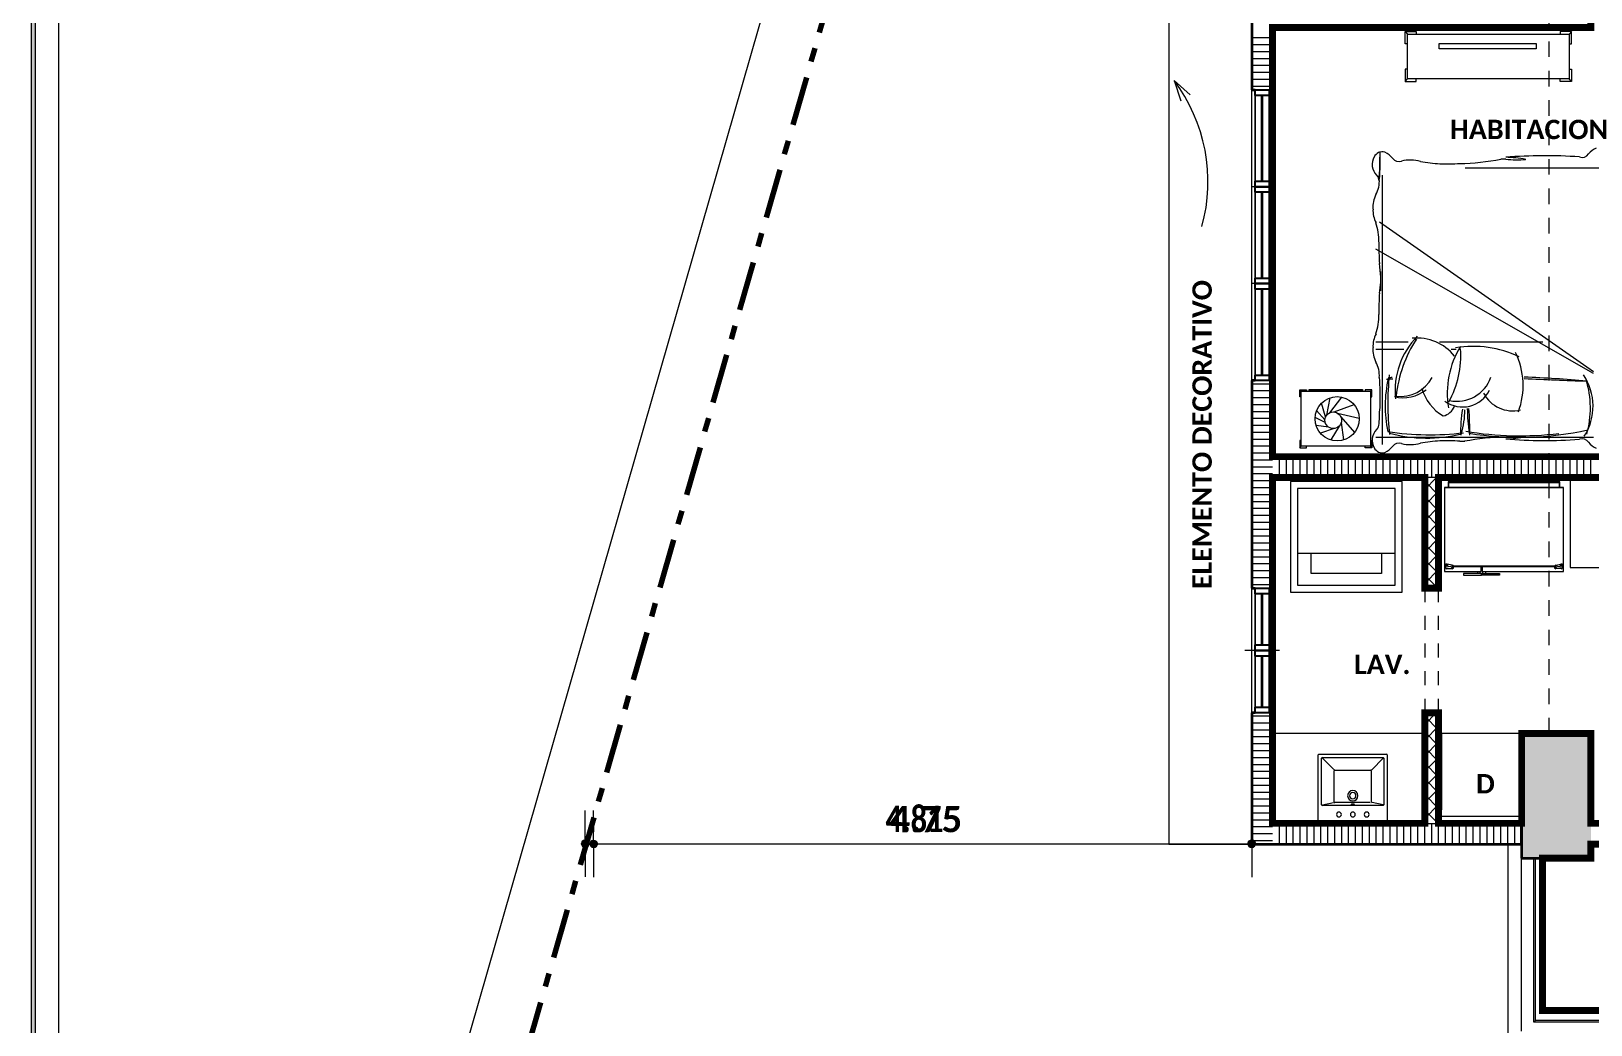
# Model space of a CAD drawing. Header units: metres. Extents: x -144 to 1000, y -717 to 29.
# Drawn here: x 724.58 to 735.85, y -569.32 to -562.14 of the extents above; entities that cross this region are included whole.
import ezdxf

# ---------------------------------------------------------------- set-up
doc = ezdxf.new("R2010")
doc.units = ezdxf.units.M
for name, pattern in [('Basculante', [0.11625, 0.075, -0.04125]), ('basculante modificado', [0.18, 0.1125, -0.0675]), ('Dash Dot 3_16_', [0.595313, 0.357187, -0.119063, 0, -0.119063])]:
    doc.linetypes.add(name, pattern=pattern)
doc.layers.get('0').update_dxf_attribs({"color": 1})
doc.layers.add('00-MEDICION', color=30, linetype='Continuous')
for name, color, linetype, lineweight in [('A-ANNO-DIMS', 1, 'Continuous', 9), ('A-DETL', 1, 'Continuous', 9), ('A-DETL-GENF', 1, 'Continuous', 9), ('A-DETL-MEDM', 1, 'Continuous', 30), ('A-FLOR', 2, 'Continuous', 9), ('A-FLOR-HRAL', 1, 'Continuous', 9), ('A-GLAZ', 1, 'Continuous', 9), ('A-WALL', 4, 'Continuous', 9), ('G-ANNO-TEXT', 2, 'Continuous', 9), ('G-ANNO-TTLB', 3, 'Continuous', 18), ('G-IMPT', 1, 'Continuous', 9), ('I-FURN', 2, 'Continuous', 9), ('P-SANR-FIXT', 1, 'Continuous', 9), ('S-COLS', 7, 'Continuous', 9)]:
    doc.layers.add(name, color=color, linetype=linetype, lineweight=lineweight)
doc.layers.add('A-WALL-PATT', color=7, linetype='Continuous', lineweight=35, true_color=0x9c9c9c)
doc.styles.add('Calibri_B', font='calibrib.ttf', dxfattribs={"height": 0.165})
doc.styles.add('Calibri_B_3', font='calibrib.ttf', dxfattribs={"height": 0.15})
doc.styles.add('Calibri_B_7', font='calibrib.ttf', dxfattribs={"width": 0.8, "height": 0.18})

# ---------------------------------------------------------------- blocks, each defined once
blk = doc.blocks.new('tarjeta de nathalie 00')
at = {"layer": 'G-IMPT', "lineweight": 9}
h = blk.add_hatch(color=3, dxfattribs=at)
h.paths.add_polyline_path([(-145.23888, -717.38489), (-145.21019, -717.38489), (-145.21019, -716.89355), (-145.21019, -716.79934), (-145.23888, -716.79934), (-145.23888, -716.89379)])
h.paths.add_polyline_path([(-145.20996, -716.7991), (-145.20996, -717.3851), (-145.2392, -717.3851), (-145.2392, -716.7991)])
h.paths.add_polyline_path([(-145.23902, -717.3868), (-145.20826, -717.3868), (-145.20826, -716.7974), (-145.2392, -716.7974), (-146.09866, -716.7974), (-146.09866, -717.3868)])
h.paths.add_polyline_path([(-145.20795, -716.79707), (-145.20795, -717.3871), (-146.09898, -717.3871), (-146.09898, -716.79707)])
at = {"layer": 'G-ANNO-TTLB'}
for p, q in [((-146.09898, -716.79707), (-146.09898, -717.3871)), ((-146.09898, -716.79707), (-146.09898, -717.38713)), ((-146.09866, -717.3868), (-146.09866, -716.7974)), ((-146.09696, -717.3851), (-146.09696, -716.7991))]:
    blk.add_line(p, q, dxfattribs=at)
blk = doc.blocks.new('F')
at = {"layer": 'A-ANNO-DIMS', "lineweight": 25, "true_color": 0x0000ff}
h = blk.add_hatch(color=5, dxfattribs=at)
edge = h.paths.add_edge_path()
edge.add_arc((731.204, -511.516), 0.025, 0, 360)
h = blk.add_hatch(color=5, dxfattribs=at)
edge = h.paths.add_edge_path()
edge.add_arc((731.204, -511.516), 0.025, 0, 360)
h = blk.add_hatch(color=5, dxfattribs=at)
edge = h.paths.add_edge_path()
edge.add_arc((735.959, -511.516), 0.025, 0, 360)
h = blk.add_hatch(color=5, dxfattribs=at)
edge = h.paths.add_edge_path()
edge.add_arc((735.959, -511.516), 0.025, 0, 360)
at = {"layer": 'S-COLS', "true_color": 0x5b5b5b}
h = blk.add_hatch(color=251, dxfattribs=at)
h.paths.add_polyline_path([(737.909, -511.619), (738.409, -511.619), (738.409, -510.719), (737.909, -510.719), (737.909, -511.443)])
h.paths.add_polyline_path([(756.209, -511.619), (756.209, -510.719), (755.709, -510.719), (755.709, -511.619), (756.155, -511.619)])
h.paths.add_polyline_path([(746.109, -511.619), (746.109, -510.719), (745.609, -510.719), (745.609, -511.619)])
h.paths.add_polyline_path([(737.97, -503.919), (738.409, -503.919), (738.409, -503.219), (737.909, -503.219), (737.909, -503.919)])
h.paths.add_polyline_path([(751.909, -503.919), (752.409, -503.919), (752.409, -500.769), (751.909, -500.769), (751.909, -503.769)])
h.paths.add_polyline_path([(755.809, -503.919), (756.209, -503.919), (756.209, -503.219), (755.809, -503.219), (755.809, -503.737)])
h.paths.add_polyline_path([(741.809, -503.919), (743.809, -503.919), (743.809, -503.419), (742.109, -503.419), (742.109, -501.269), (743.809, -501.269), (743.809, -500.769), (741.809, -500.769), (741.809, -503.772)])
h.paths.add_polyline_path([(746.109, -503.919), (746.109, -503.019), (745.609, -503.019), (745.609, -503.919), (745.759, -503.919)])
h.paths.add_polyline_path([(745.609, -501.669), (746.109, -501.669), (746.109, -500.769), (745.609, -500.769), (745.609, -500.809)])
h.paths.add_polyline_path([(737.909, -501.469), (738.409, -501.469), (738.409, -500.768), (737.909, -500.768), (737.909, -500.843)])
h.paths.add_polyline_path([(756.209, -501.469), (756.209, -501.469), (756.209, -500.768), (755.809, -500.769), (755.809, -501.469), (756.085, -501.469)])
h.paths.add_polyline_path([(745.684, -492.769), (746.109, -492.769), (746.109, -491.869), (745.609, -491.869), (745.609, -492.769)])
h.paths.add_polyline_path([(756.209, -492.769), (756.209, -491.869), (755.709, -491.869), (755.709, -492.769), (756.134, -492.769)])
h.paths.add_polyline_path([(739.009, -492.169), (739.009, -491.669), (738.109, -491.669), (738.109, -492.169), (738.603, -492.169)])
at = {"layer": 'A-ANNO-DIMS', "color": 5, "true_color": 0x0000ff}
for p, q in [((729.733, -514.89), (736.713, -490.599)), ((731.204, -511.516), (731.204, -511.276)), ((731.204, -511.516), (731.204, -511.276)), ((735.959, -511.516), (735.959, -511.276)), ((735.959, -511.516), (735.959, -511.276)), ((731.204, -511.516), (735.959, -511.516)), ((731.204, -511.516), (731.204, -511.756)), ((731.204, -511.516), (735.959, -511.516)), ((731.204, -511.516), (731.204, -511.756)), ((735.959, -511.516), (735.959, -511.756)), ((735.959, -511.516), (735.959, -511.756))]:
    blk.add_line(p, q, dxfattribs=at)
at = {"layer": 'A-ANNO-DIMS', "color": 5, "lineweight": 25, "true_color": 0x0000ff}
for centre in [(731.204, -511.516), (731.204, -511.516), (735.959, -511.516), (735.959, -511.516)]:
    blk.add_circle(centre, 0.025, dxfattribs=at)
at = {"layer": 'A-DETL', "color": 7, "linetype": 'Dash Dot 3_16_', "lineweight": 70}
blk.add_line((730.148, -515.01), (737.129, -490.718), dxfattribs=at)
at = {"layer": 'A-DETL', "color": 7, "linetype": 'basculante modificado'}
blk.add_line((738.109, -510.719), (738.109, -503.919), dxfattribs=at)
at = {"layer": 'A-DETL', "color": 253, "true_color": 0xb6b6b6}
blk.add_line((731.204, -511.328), (731.204, -511.428), dxfattribs=at)
blk.add_line((731.204, -511.328), (731.204, -511.428), dxfattribs=at)
blk.add_line((731.204, -511.328), (731.204, -511.428), dxfattribs=at)
blk.add_line((731.204, -511.328), (731.204, -511.428), dxfattribs=at)
at = {"layer": 'A-DETL-GENF', "lineweight": 25}
for p, q in [((735.984, -506.109), (735.984, -506.069)), ((735.984, -506.069), (736.084, -506.069)), ((736.084, -506.109), (735.984, -506.109)), ((736.084, -506.069), (736.084, -506.109)), ((735.984, -506.769), (735.984, -506.729)), ((735.984, -506.729), (736.084, -506.729)), ((736.084, -506.729), (736.084, -506.769)), ((735.984, -506.809), (735.984, -506.769)), ((735.984, -506.769), (736.084, -506.769)), ((736.084, -506.769), (735.984, -506.769)), ((736.084, -506.809), (735.984, -506.809)), ((736.084, -506.769), (736.084, -506.809)), ((735.984, -507.469), (735.984, -507.429)), ((735.984, -507.429), (736.084, -507.429)), ((736.084, -507.469), (735.984, -507.469)), ((735.984, -507.509), (735.984, -507.469)), ((735.984, -507.469), (736.084, -507.469)), ((736.084, -507.509), (735.984, -507.509)), ((736.084, -507.429), (736.084, -507.469)), ((736.084, -507.469), (736.084, -507.509)), ((735.984, -508.169), (735.984, -508.129)), ((735.984, -508.129), (736.084, -508.129)), ((736.084, -508.169), (735.984, -508.169)), ((736.084, -508.129), (736.084, -508.169)), ((735.984, -509.709), (735.984, -509.669)), ((735.984, -509.669), (736.084, -509.669)), ((736.084, -509.669), (736.084, -509.709)), ((736.084, -509.709), (735.984, -509.709)), ((735.984, -510.119), (735.984, -510.079)), ((735.984, -510.079), (736.084, -510.079)), ((736.084, -510.119), (735.984, -510.119)), ((735.984, -510.159), (735.984, -510.119)), ((735.984, -510.119), (736.084, -510.119)), ((736.084, -510.079), (736.084, -510.119)), ((736.084, -510.119), (736.084, -510.159)), ((736.084, -510.159), (735.984, -510.159)), ((735.984, -510.569), (735.984, -510.529)), ((735.984, -510.529), (736.084, -510.529)), ((736.084, -510.569), (735.984, -510.569)), ((736.084, -510.529), (736.084, -510.569))]:
    blk.add_line(p, q, dxfattribs=at)
at = {"layer": 'A-DETL-GENF'}
for p, q in [((735.984, -506.729), (735.984, -506.109)), ((736.029, -506.729), (736.029, -506.109)), ((736.039, -506.729), (736.039, -506.109)), ((736.084, -506.729), (736.084, -506.109)), ((735.984, -507.429), (735.984, -506.809)), ((736.029, -507.429), (736.029, -506.809)), ((736.039, -507.429), (736.039, -506.809)), ((736.084, -507.429), (736.084, -506.809)), ((735.984, -508.129), (735.984, -507.509)), ((736.029, -508.129), (736.029, -507.509)), ((736.039, -508.129), (736.039, -507.509)), ((736.084, -508.129), (736.084, -507.509)), ((735.984, -510.079), (735.984, -509.709)), ((736.029, -510.079), (736.029, -509.709)), ((736.039, -510.079), (736.039, -509.709)), ((736.084, -510.079), (736.084, -509.709)), ((735.984, -510.529), (735.984, -510.159)), ((736.029, -510.529), (736.029, -510.159)), ((736.039, -510.529), (736.039, -510.159)), ((736.084, -510.529), (736.084, -510.159))]:
    blk.add_line(p, q, dxfattribs=at)
at = {"layer": 'A-DETL-GENF', "linetype": 'Basculante'}
for p, q in [((737.209, -509.669), (737.209, -510.569)), ((737.309, -510.569), (737.309, -509.669))]:
    blk.add_line(p, q, dxfattribs=at)
at = {"layer": 'A-DETL-MEDM'}
for p, q in [((737.309, -509.669), (737.209, -509.669)), ((737.209, -510.569), (737.309, -510.569))]:
    blk.add_line(p, q, dxfattribs=at)
at = {"layer": 'A-FLOR'}
for p, q in [((738.259, -508.869), (738.259, -509.519)), ((738.259, -509.519), (738.959, -509.519)), ((737.209, -510.718), (736.109, -510.718))]:
    blk.add_line(p, q, dxfattribs=at)
at = {"layer": 'A-FLOR-HRAL'}
for p, q in [((737.998, -511.624), (738.01, -511.624)), ((737.998, -512.805), (737.998, -511.624)), ((738.01, -512.793), (738.01, -511.624)), ((737.998, -512.805), (738.01, -512.793)), ((743.609, -512.805), (737.998, -512.805)), ((743.609, -512.793), (738.01, -512.793))]:
    blk.add_line(p, q, dxfattribs=at)
at = {"layer": 'A-GLAZ'}
for p, q in [((735.984, -506.069), (736.084, -506.069)), ((735.984, -506.069), (735.984, -506.769)), ((736.084, -506.769), (736.084, -506.069)), ((736.109, -506.769), (735.959, -506.769)), ((735.984, -506.769), (736.084, -506.769)), ((735.984, -506.769), (735.984, -507.469)), ((735.984, -506.769), (736.084, -506.769)), ((736.084, -507.469), (736.084, -506.769)), ((736.109, -507.469), (735.959, -507.469)), ((735.984, -507.469), (736.084, -507.469)), ((735.984, -507.469), (736.084, -507.469)), ((735.984, -507.469), (735.984, -508.169)), ((736.084, -508.169), (736.084, -507.469)), ((735.984, -508.169), (736.084, -508.169)), ((735.984, -509.669), (736.084, -509.669)), ((735.984, -509.669), (735.984, -510.119)), ((736.084, -510.119), (736.084, -509.669)), ((736.159, -510.119), (735.909, -510.119)), ((735.984, -510.119), (736.084, -510.119)), ((735.984, -510.119), (736.084, -510.119)), ((735.984, -510.119), (735.984, -510.569)), ((736.084, -510.569), (736.084, -510.119)), ((735.984, -510.569), (736.084, -510.569))]:
    blk.add_line(p, q, dxfattribs=at)
at = {"layer": 'A-WALL'}
for p, q in [((735.359, -503.768), (735.359, -511.518)), ((735.959, -508.169), (735.959, -506.069)), ((736.109, -506.069), (736.109, -508.169)), ((737.309, -508.869), (737.209, -508.869)), ((735.959, -510.569), (735.959, -509.669)), ((736.109, -509.669), (736.109, -510.569)), ((737.209, -511.368), (737.309, -511.368)), ((735.359, -511.518), (735.959, -511.518)), ((737.809, -511.518), (737.809, -512.969)), ((737.909, -512.869), (737.909, -511.619)), ((738.059, -511.619), (738.059, -512.719)), ((738.059, -512.719), (743.609, -512.719))]:
    blk.add_line(p, q, dxfattribs=at)
at = {"layer": 'A-WALL', "lineweight": 35}
for p, q in [((735.959, -505.169), (735.959, -506.069)), ((736.109, -506.069), (736.109, -505.619)), ((735.959, -506.069), (735.984, -506.069)), ((736.084, -506.069), (736.109, -506.069)), ((735.959, -508.169), (735.959, -509.669)), ((735.984, -508.169), (735.959, -508.169)), ((736.109, -508.169), (736.084, -508.169)), ((736.109, -508.719), (736.109, -508.169)), ((740.309, -508.719), (736.109, -508.719)), ((736.109, -509.669), (736.109, -508.869)), ((736.109, -508.869), (737.209, -508.869)), ((737.209, -508.869), (737.209, -509.669)), ((737.309, -508.869), (740.309, -508.869)), ((737.309, -509.669), (737.309, -508.869)), ((735.959, -509.669), (735.984, -509.669)), ((736.084, -509.669), (736.109, -509.669)), ((735.959, -510.569), (735.959, -511.518)), ((735.984, -510.569), (735.959, -510.569)), ((736.109, -510.569), (736.084, -510.569)), ((736.109, -511.368), (736.109, -510.569)), ((737.209, -510.569), (737.209, -511.368)), ((737.309, -511.368), (737.309, -510.569)), ((737.209, -511.368), (736.109, -511.368)), ((737.909, -511.368), (737.309, -511.368)), ((737.909, -511.518), (737.909, -511.368)), ((735.959, -511.518), (737.909, -511.518))]:
    blk.add_line(p, q, dxfattribs=at)
at = {"layer": 'A-WALL-PATT', "color": 8, "lineweight": 5, "true_color": 0x727272}
for p, q in [((736.109, -505.694), (735.959, -505.694)), ((736.109, -505.744), (735.959, -505.744)), ((736.109, -505.794), (735.959, -505.794)), ((736.109, -505.844), (735.959, -505.844)), ((736.109, -505.894), (735.959, -505.894)), ((736.109, -505.944), (735.959, -505.944)), ((736.109, -505.994), (735.959, -505.994)), ((736.109, -506.044), (735.959, -506.044)), ((736.109, -508.194), (735.959, -508.194)), ((736.109, -508.244), (735.959, -508.244)), ((736.109, -508.294), (735.959, -508.294)), ((736.109, -508.344), (735.959, -508.344)), ((736.109, -508.394), (735.959, -508.394)), ((736.109, -508.444), (735.959, -508.444)), ((736.109, -508.494), (735.959, -508.494)), ((736.109, -508.544), (735.959, -508.544)), ((736.109, -508.594), (735.959, -508.594)), ((736.109, -508.644), (735.959, -508.644)), ((736.109, -508.694), (735.959, -508.694)), ((736.109, -508.744), (735.959, -508.744)), ((736.159, -508.869), (736.159, -508.719)), ((736.209, -508.869), (736.209, -508.719)), ((736.259, -508.869), (736.259, -508.719)), ((736.309, -508.869), (736.309, -508.719)), ((736.359, -508.869), (736.359, -508.719)), ((736.409, -508.869), (736.409, -508.719)), ((736.459, -508.869), (736.459, -508.719)), ((736.509, -508.869), (736.509, -508.719)), ((736.559, -508.869), (736.559, -508.719)), ((736.609, -508.869), (736.609, -508.719)), ((736.659, -508.869), (736.659, -508.719)), ((736.709, -508.869), (736.709, -508.719)), ((736.759, -508.869), (736.759, -508.719)), ((736.809, -508.869), (736.809, -508.719)), ((736.859, -508.869), (736.859, -508.719)), ((736.909, -508.869), (736.909, -508.719)), ((736.959, -508.869), (736.959, -508.719)), ((737.009, -508.869), (737.009, -508.719)), ((737.059, -508.869), (737.059, -508.719)), ((737.109, -508.869), (737.109, -508.719)), ((737.159, -508.869), (737.159, -508.719)), ((737.209, -508.869), (737.209, -508.719)), ((737.259, -508.869), (737.259, -508.719)), ((737.309, -508.869), (737.309, -508.719)), ((737.359, -508.869), (737.359, -508.719)), ((737.409, -508.869), (737.409, -508.719)), ((737.459, -508.869), (737.459, -508.719)), ((737.509, -508.869), (737.509, -508.719)), ((737.559, -508.869), (737.559, -508.719)), ((737.609, -508.869), (737.609, -508.719)), ((737.659, -508.869), (737.659, -508.719)), ((737.709, -508.869), (737.709, -508.719)), ((737.759, -508.869), (737.759, -508.719)), ((737.809, -508.869), (737.809, -508.719)), ((737.859, -508.869), (737.859, -508.719)), ((737.909, -508.869), (737.909, -508.719)), ((737.959, -508.869), (737.959, -508.719)), ((738.009, -508.869), (738.009, -508.719)), ((738.059, -508.869), (738.059, -508.719)), ((738.109, -508.869), (738.109, -508.719)), ((738.159, -508.869), (738.159, -508.719)), ((738.209, -508.869), (738.209, -508.719)), ((738.259, -508.869), (738.259, -508.719)), ((738.309, -508.869), (738.309, -508.719)), ((738.359, -508.869), (738.359, -508.719)), ((738.409, -508.869), (738.409, -508.719)), ((736.109, -508.794), (735.959, -508.794)), ((736.109, -508.844), (735.959, -508.844)), ((736.109, -508.894), (735.959, -508.894)), ((736.109, -508.944), (735.959, -508.944)), ((736.109, -508.994), (735.959, -508.994)), ((736.109, -509.044), (735.959, -509.044)), ((736.109, -509.094), (735.959, -509.094)), ((736.109, -509.144), (735.959, -509.144)), ((736.109, -509.194), (735.959, -509.194)), ((736.109, -509.244), (735.959, -509.244)), ((736.109, -509.294), (735.959, -509.294)), ((736.109, -509.344), (735.959, -509.344)), ((736.109, -509.394), (735.959, -509.394)), ((736.109, -509.444), (735.959, -509.444)), ((736.109, -509.494), (735.959, -509.494)), ((736.109, -509.544), (735.959, -509.544)), ((736.109, -509.594), (735.959, -509.594)), ((736.109, -509.644), (735.959, -509.644)), ((736.109, -510.594), (735.959, -510.594)), ((736.109, -510.644), (735.959, -510.644)), ((736.109, -510.694), (735.959, -510.694)), ((736.109, -510.744), (735.959, -510.744)), ((736.109, -510.794), (735.959, -510.794)), ((736.109, -510.844), (735.959, -510.844)), ((736.109, -510.894), (735.959, -510.894)), ((736.109, -510.944), (735.959, -510.944)), ((736.109, -510.994), (735.959, -510.994)), ((736.109, -511.044), (735.959, -511.044)), ((736.109, -511.094), (735.959, -511.094)), ((736.109, -511.144), (735.959, -511.144)), ((736.109, -511.194), (735.959, -511.194)), ((736.109, -511.244), (735.959, -511.244)), ((736.109, -511.294), (735.959, -511.294)), ((736.109, -511.344), (735.959, -511.344)), ((736.109, -511.394), (735.959, -511.394)), ((736.109, -511.444), (735.959, -511.444)), ((736.159, -511.518), (736.159, -511.368)), ((736.209, -511.518), (736.209, -511.368)), ((736.259, -511.518), (736.259, -511.368)), ((736.309, -511.518), (736.309, -511.368)), ((736.359, -511.518), (736.359, -511.368)), ((736.409, -511.518), (736.409, -511.368)), ((736.459, -511.518), (736.459, -511.368)), ((736.509, -511.518), (736.509, -511.368)), ((736.559, -511.518), (736.559, -511.368)), ((736.609, -511.518), (736.609, -511.368)), ((736.659, -511.518), (736.659, -511.368)), ((736.709, -511.518), (736.709, -511.368)), ((736.759, -511.518), (736.759, -511.368)), ((736.809, -511.518), (736.809, -511.368)), ((736.859, -511.518), (736.859, -511.368)), ((736.909, -511.518), (736.909, -511.368)), ((736.959, -511.518), (736.959, -511.368)), ((737.009, -511.518), (737.009, -511.368)), ((737.059, -511.518), (737.059, -511.368)), ((737.109, -511.518), (737.109, -511.368)), ((737.159, -511.518), (737.159, -511.368)), ((737.209, -511.518), (737.209, -511.368)), ((737.259, -511.518), (737.259, -511.368)), ((737.309, -511.518), (737.309, -511.368)), ((737.359, -511.518), (737.359, -511.368)), ((737.409, -511.518), (737.409, -511.368)), ((737.459, -511.518), (737.459, -511.368)), ((737.509, -511.518), (737.509, -511.368)), ((737.559, -511.518), (737.559, -511.368)), ((737.609, -511.518), (737.609, -511.368)), ((737.659, -511.518), (737.659, -511.368)), ((737.709, -511.518), (737.709, -511.368)), ((737.759, -511.518), (737.759, -511.368)), ((737.809, -511.518), (737.809, -511.368)), ((737.859, -511.518), (737.859, -511.368)), ((737.909, -511.518), (737.909, -511.368)), ((736.109, -511.494), (735.959, -511.494))]:
    blk.add_line(p, q, dxfattribs=at)
at = {"layer": 'A-WALL-PATT', "color": 8, "lineweight": 5, "true_color": 0x747474}
for p, q in [((737.209, -508.956), (737.295, -508.869)), ((737.309, -508.884), (737.295, -508.869)), ((737.309, -508.997), (737.209, -508.897)), ((737.209, -509.069), (737.309, -508.969)), ((737.309, -509.11), (737.209, -509.01)), ((737.209, -509.182), (737.309, -509.082)), ((737.309, -509.223), (737.209, -509.123)), ((737.209, -509.295), (737.309, -509.195)), ((737.309, -509.336), (737.209, -509.236)), ((737.209, -509.408), (737.309, -509.308)), ((737.309, -509.45), (737.209, -509.35)), ((737.209, -509.521), (737.309, -509.421)), ((737.309, -509.563), (737.209, -509.463)), ((737.209, -509.635), (737.309, -509.535)), ((737.303, -509.669), (737.209, -509.576)), ((737.287, -509.669), (737.309, -509.648)), ((737.209, -510.653), (737.292, -510.569)), ((737.309, -510.581), (737.297, -510.569)), ((737.309, -510.694), (737.209, -510.594)), ((737.209, -510.766), (737.309, -510.666)), ((737.309, -510.807), (737.209, -510.707)), ((737.209, -510.879), (737.309, -510.779)), ((737.309, -510.92), (737.209, -510.82)), ((737.209, -510.992), (737.309, -510.892)), ((737.309, -511.034), (737.209, -510.934)), ((737.209, -511.105), (737.309, -511.005)), ((737.309, -511.147), (737.209, -511.047)), ((737.209, -511.218), (737.309, -511.118)), ((737.309, -511.26), (737.209, -511.16)), ((737.209, -511.332), (737.309, -511.232)), ((737.305, -511.368), (737.209, -511.273)), ((737.285, -511.368), (737.309, -511.345))]:
    blk.add_line(p, q, dxfattribs=at)
at = {"layer": 'G-ANNO-TEXT'}
for q in [(735.514, -506.104), (735.447, -506.149)]:
    blk.add_line((735.398, -506.001), q, dxfattribs=at)
blk.add_arc((734.428, -506.733), 1.215, 344.6179, 37.0374, dxfattribs=at)
at = {"layer": 'I-FURN'}
for p, q in [((737.067, -505.648), (737.148, -505.648)), ((737.067, -505.737), (737.067, -505.648)), ((737.067, -505.648), (737.084, -505.667)), ((737.084, -505.667), (738.253, -505.667)), ((737.084, -505.99), (737.084, -505.667)), ((737.148, -505.648), (737.148, -505.667)), ((738.188, -505.648), (738.188, -505.667)), ((738.27, -505.648), (738.188, -505.648)), ((738.27, -505.648), (738.253, -505.667)), ((738.253, -505.667), (738.253, -505.99)), ((738.27, -505.737), (738.27, -505.648)), ((737.084, -505.737), (737.067, -505.737)), ((737.314, -505.734), (738.013, -505.734)), ((737.314, -505.773), (737.314, -505.734)), ((738.013, -505.773), (737.314, -505.773)), ((738.013, -505.734), (738.013, -505.773)), ((738.253, -505.737), (738.27, -505.737)), ((737.067, -505.919), (737.067, -506.009)), ((737.084, -505.919), (737.067, -505.919)), ((738.253, -505.919), (738.27, -505.919)), ((738.27, -505.919), (738.27, -506.009)), ((737.067, -506.009), (737.084, -505.99)), ((737.067, -506.009), (737.148, -506.009)), ((738.253, -505.99), (737.084, -505.99)), ((737.148, -506.009), (737.148, -505.99)), ((738.188, -506.009), (738.188, -505.99)), ((738.27, -506.009), (738.188, -506.009)), ((738.27, -506.009), (738.253, -505.99)), ((736.904, -508.631), (736.904, -506.685)), ((738.484, -506.634), (737.5, -506.634)), ((738.429, -508.107), (736.882, -507.024)), ((738.429, -508.117), (736.855, -507.221)), ((737.089, -507.891), (736.855, -507.891)), ((737.058, -507.944), (736.855, -507.944)), ((738.063, -507.891), (737.316, -507.891)), ((737.437, -507.944), (737.399, -507.944)), ((736.307, -508.235), (736.316, -508.246)), ((736.307, -508.235), (736.354, -508.235)), ((736.307, -508.287), (736.307, -508.235)), ((736.316, -508.287), (736.307, -508.287)), ((736.316, -508.246), (736.816, -508.246)), ((736.316, -508.643), (736.316, -508.246)), ((736.354, -508.235), (736.354, -508.246)), ((736.375, -508.233), (736.758, -508.233)), ((736.375, -508.246), (736.375, -508.233)), ((736.758, -508.246), (736.375, -508.246)), ((736.501, -508.419), (736.526, -508.293)), ((736.523, -508.402), (736.611, -508.288)), ((736.758, -508.233), (736.758, -508.246)), ((736.779, -508.235), (736.779, -508.246)), ((736.826, -508.235), (736.779, -508.235)), ((736.826, -508.235), (736.816, -508.246)), ((736.816, -508.246), (736.816, -508.643)), ((736.816, -508.287), (736.826, -508.287)), ((736.826, -508.287), (736.826, -508.235)), ((736.488, -508.454), (736.427, -508.386)), ((736.493, -508.432), (736.462, -508.333)), ((736.555, -508.396), (736.699, -508.343)), ((736.578, -508.404), (736.736, -508.44)), ((736.602, -508.43), (736.702, -508.544)), ((736.49, -508.473), (736.416, -508.437)), ((736.513, -508.505), (736.424, -508.494)), ((736.555, -508.515), (736.456, -508.55)), ((736.59, -508.499), (736.531, -508.598)), ((736.606, -508.471), (736.623, -508.598)), ((736.307, -508.602), (736.307, -508.654)), ((736.316, -508.602), (736.307, -508.602)), ((736.307, -508.654), (736.316, -508.643)), ((736.307, -508.654), (736.354, -508.654)), ((736.816, -508.643), (736.316, -508.643)), ((736.354, -508.654), (736.354, -508.643)), ((736.779, -508.654), (736.779, -508.643)), ((736.826, -508.654), (736.779, -508.654)), ((736.816, -508.602), (736.826, -508.602)), ((736.826, -508.654), (736.816, -508.643)), ((736.826, -508.602), (736.826, -508.654)), ((737.5, -508.58), (736.855, -508.58)), ((738.429, -508.58), (736.984, -508.58)), ((736.24, -508.898), (736.24, -509.698)), ((737.045, -508.898), (736.24, -508.898)), ((736.29, -508.948), (736.29, -509.415)), ((736.995, -508.948), (736.29, -508.948)), ((736.29, -508.948), (736.29, -509.648)), ((736.995, -508.948), (736.29, -508.948)), ((736.995, -509.415), (736.995, -508.948)), ((736.995, -509.648), (736.995, -508.948)), ((737.045, -509.698), (737.045, -508.898)), ((737.351, -508.941), (738.205, -508.941)), ((737.351, -508.941), (737.351, -509.549)), ((738.211, -508.941), (737.351, -508.941)), ((737.377, -508.9), (737.377, -508.941)), ((738.185, -508.9), (737.377, -508.9)), ((737.382, -508.905), (738.181, -508.905)), ((737.382, -508.941), (737.382, -508.905)), ((738.181, -508.905), (738.181, -508.941)), ((738.185, -508.941), (738.185, -508.9)), ((738.211, -509.549), (738.211, -508.941)), ((736.29, -509.415), (736.995, -509.415)), ((736.29, -509.415), (736.995, -509.415)), ((736.3, -509.415), (736.314, -509.415)), ((736.389, -509.563), (736.389, -509.415)), ((736.389, -509.415), (736.896, -509.415)), ((736.896, -509.415), (736.896, -509.563)), ((737.351, -509.509), (737.358, -509.509)), ((737.351, -509.513), (737.358, -509.513)), ((737.351, -509.549), (737.616, -509.549)), ((737.358, -509.518), (737.358, -509.505)), ((737.416, -509.509), (737.358, -509.518)), ((737.369, -509.528), (737.407, -509.528)), ((737.408, -509.502), (737.371, -509.495)), ((738.148, -509.509), (737.416, -509.509)), ((737.417, -509.515), (737.416, -509.51)), ((737.417, -509.513), (738.146, -509.513)), ((737.589, -509.549), (737.589, -509.563)), ((737.609, -509.563), (737.609, -509.549)), ((737.616, -509.549), (737.616, -509.513)), ((737.624, -509.513), (737.624, -509.549)), ((737.624, -509.549), (738.211, -509.549)), ((737.629, -509.563), (737.629, -509.549)), ((737.648, -509.549), (737.648, -509.563)), ((738.146, -509.515), (738.147, -509.51)), ((738.205, -509.518), (738.148, -509.509)), ((738.155, -509.502), (738.192, -509.495)), ((738.194, -509.528), (738.156, -509.528)), ((738.205, -509.505), (738.205, -509.518)), ((738.205, -509.509), (738.211, -509.509)), ((738.205, -509.513), (738.211, -509.513)), ((736.29, -509.648), (736.995, -509.648)), ((736.896, -509.563), (736.389, -509.563)), ((737.49, -509.563), (737.49, -509.576)), ((737.618, -509.563), (737.49, -509.563)), ((737.49, -509.576), (737.618, -509.576)), ((737.618, -509.576), (737.618, -509.563)), ((737.62, -509.563), (737.748, -509.563)), ((737.62, -509.576), (737.62, -509.563)), ((737.748, -509.576), (737.62, -509.576)), ((737.748, -509.563), (737.748, -509.576)), ((736.24, -509.698), (737.045, -509.698)), ((737.329, -510.719), (737.309, -510.769)), ((737.329, -510.769), (737.309, -510.719)), ((737.309, -510.769), (737.309, -510.719)), ((737.309, -510.719), (737.329, -510.719)), ((737.309, -511.269), (737.309, -510.769)), ((737.309, -510.769), (737.329, -510.769)), ((737.329, -510.769), (737.309, -510.769)), ((737.894, -510.719), (737.329, -510.719)), ((737.329, -510.719), (737.329, -510.769)), ((737.329, -510.767), (737.329, -511.267)), ((737.909, -510.719), (737.894, -510.769)), ((737.909, -510.769), (737.894, -510.719)), ((737.909, -510.719), (737.894, -510.719)), ((737.894, -510.719), (737.894, -510.769)), ((737.909, -510.769), (737.894, -510.769)), ((737.894, -510.769), (737.894, -511.269)), ((737.894, -510.769), (737.909, -510.769)), ((737.909, -510.769), (737.909, -510.719)), ((737.909, -511.269), (737.909, -510.769)), ((737.329, -511.269), (737.309, -511.269)), ((737.329, -511.269), (737.309, -511.319)), ((737.329, -511.319), (737.309, -511.269)), ((737.309, -511.269), (737.309, -511.319)), ((737.329, -511.269), (737.309, -511.269)), ((737.309, -511.319), (737.329, -511.319)), ((737.329, -511.319), (737.329, -511.269)), ((737.894, -511.319), (737.329, -511.319)), ((737.894, -511.269), (737.909, -511.269)), ((737.909, -511.269), (737.894, -511.319)), ((737.909, -511.319), (737.894, -511.269)), ((737.894, -511.319), (737.894, -511.269)), ((737.894, -511.269), (737.909, -511.269)), ((737.909, -511.319), (737.894, -511.319)), ((737.909, -511.269), (737.909, -511.319))]:
    blk.add_line(p, q, dxfattribs=at)
for centre, radius in [((736.576, -508.445), 0.16), ((736.548, -508.456), 0.06), ((737.37, -509.502), 0.00571), ((737.408, -509.522), 0.00571), ((738.155, -509.522), 0.00571), ((738.193, -509.502), 0.00571)]:
    blk.add_circle(centre, radius, dxfattribs=at)
for centre, radius, start, end in [((733.703, -506.516), 3.183, 356.1944, 0.0265), ((735.678, -506.585), 1.21, 353.88, 3.3505), ((738.506, -506.621), 0.144, 113.7061, 141.956), ((736.94, -506.607), 0.111, 151.2787, 224.2159), ((736.902, -506.581), 0.0644, 72.9418, 155.3448), ((736.863, -506.652), 0.144, 38.044, 66.2939), ((737.023, -506.531), 0.0559, 214.1356, 289.7689), ((737.105, -506.822), 0.246, 72.8192, 105.0013), ((737.356, -505.63), 0.973, 259.4443, 267.7924), ((737.377, -505.63), 0.974, 266.5835, 275.0474), ((737.438, -504.923), 1.678, 270.8346, 281.0225), ((737.769, -507.417), 0.848, 88.2758, 90.6397), ((738.078, -510.228), 3.683, 86.1316, 94.4267), ((737.756, -507.571), 1.016, 79.6685, 87.8399), ((737.88, -505.6), 0.974, 264.9526, 273.4165), ((738.346, -506.501), 0.0559, 250.2311, 325.8644), ((736.663, -506.725), 0.218, 332.5424, 2.8438), ((736.822, -506.726), 0.0572, 358.5556, 46.2435), ((737.053, -506.922), 0.219, 153.8724, 182.0368), ((737.035, -506.939), 0.2, 177.3508, 206.953), ((736.506, -507.153), 0.371, 357.672, 19.3936), ((739.25, -507.158), 2.374, 180.2505, 184.0312), ((735.526, -507.483), 1.366, 358.4575, 6.6698), ((736.014, -507.41), 0.878, 351.6773, 1.923), ((739.25, -507.703), 2.374, 175.9688, 179.7495), ((736.506, -507.708), 0.371, 340.6064, 2.328), ((737.035, -507.922), 0.2, 153.047, 182.6492), ((737.556, -508.243), 0.562, 135.5269, 185.813), ((737.153, -508.21), 0.348, 38.7278, 95.6813), ((737.053, -507.939), 0.219, 177.9632, 206.1276), ((737.969, -508.394), 0.974, 147.3804, 173.3354), ((738.023, -508.262), 0.652, 148.6542, 189.1977), ((736.781, -507.99), 0.688, 331.0456, 4.1497), ((737.556, -508.708), 0.786, 64.7809, 99.0606), ((737.385, -508.205), 0.535, 339.3026, 26.5026), ((736.663, -508.136), 0.218, 357.1562, 27.4576), ((735.678, -508.276), 1.21, 356.6495, 6.12), ((737.833, -508.352), 0.91, 167.3175, 191.7435), ((736.919, -506.104), 2.054, 270.3848, 271.65), ((738.937, -508.334), 1.995, 174.0935, 186.4707), ((737.237, -509.749), 1.624, 99.3292, 100.3406), ((737.033, -508.024), 0.26, 263.1126, 332.0001), ((737.442, -508.06), 0.259, 258.0413, 340.8342), ((737.457, -519.191), 11.057, 85.2147, 87.56), ((740.726, -443.817), 64.399, 267.5094, 267.91166), ((738.02, -508.354), 0.405, 327.51, 33.8336), ((737.716, -508.366), 0.69, 343.9263, 17.1409), ((737.053, -508.024), 0.269, 256.3296, 308.0812), ((737.513, -508.134), 0.337, 195.4018, 239.7122), ((737.482, -508.143), 0.217, 234.1671, 333.8421), ((737.845, -508.15), 0.238, 207.7042, 283.4903), ((738.146, -508.48), 1.268, 173.9678, 180.0408), ((737.319, -508.315), 0.112, 282.1757, 338.3207), ((738.246, -508.522), 0.778, 169.1667, 183.123), ((736.732, -508.359), 0.768, 345.3434, 358.3876), ((739.086, -508.344), 1.57, 180.9447, 187.5533), ((734.496, -508.57), 3.039, 0.1063, 3.7762), ((736.94, -508.601), 0.111, 135.7841, 208.7213), ((736.822, -508.482), 0.0572, 313.7565, 1.4444), ((737.246, -506.603), 1.958, 261.0669, 277.1609), ((737.895, -506.247), 2.321, 260.3285, 277.0141), ((737.895, -506.282), 2.297, 260.8438, 282.3808), ((736.902, -508.627), 0.0644, 204.6552, 287.0582), ((736.863, -508.556), 0.144, 293.7061, 321.956), ((737.225, -507.572), 1.013, 254.4656, 284.2454), ((737.023, -508.677), 0.0559, 70.2311, 145.8644), ((737.105, -508.386), 0.246, 254.9987, 287.1808), ((737.356, -509.578), 0.973, 92.2076, 100.5557), ((737.377, -509.578), 0.974, 84.9526, 93.4165), ((737.488, -507.76), 0.848, 268.2758, 270.6397), ((737.818, -510.255), 1.678, 90.8477, 101.0225), ((737.88, -509.548), 0.974, 86.5835, 95.0574), ((737.756, -507.576), 1.016, 272.1601, 280.3315), ((738.078, -504.919), 3.683, 265.5733, 273.8684), ((738.346, -508.646), 0.0559, 34.1356, 109.7689), ((738.506, -508.526), 0.144, 218.044, 246.2939), ((737.369, -509.505), 0.0108, 78.2918, 180), ((737.369, -509.518), 0.0108, 180, 270), ((737.407, -509.518), 0.0108, 270, 13.6763), ((737.406, -509.513), 0.0108, 13.6763, 78.2918), ((738.156, -509.518), 0.0108, 166.3237, 270), ((738.158, -509.513), 0.0108, 101.7082, 166.3237), ((738.194, -509.505), 0.0108, 0, 101.7082), ((738.194, -509.518), 0.0108, 270, 0)]:
    blk.add_arc(centre, radius, start, end, dxfattribs=at)
at = {"layer": 'P-SANR-FIXT'}
for p, q in [((736.439, -511.363), (736.439, -510.873)), ((736.444, -510.868), (736.933, -510.868)), ((736.464, -511.233), (736.464, -510.898)), ((736.469, -510.893), (736.908, -510.893)), ((736.469, -510.898), (736.551, -510.98)), ((736.908, -510.898), (736.826, -510.981)), ((736.913, -510.898), (736.913, -511.233)), ((736.938, -510.873), (736.938, -511.363)), ((736.554, -511.213), (736.554, -510.988)), ((736.559, -510.983), (736.819, -510.983)), ((736.824, -511.213), (736.824, -510.988)), ((736.469, -511.233), (736.549, -511.217)), ((736.908, -511.238), (736.469, -511.238)), ((736.563, -511.218), (736.559, -511.218)), ((736.813, -511.218), (736.563, -511.218)), ((736.908, -511.233), (736.829, -511.218))]:
    blk.add_line(p, q, dxfattribs=at)
for centre, radius, start, end in [((736.444, -510.873), 0.005, 90, 180), ((736.469, -510.898), 0.005, 90, 180), ((736.908, -510.898), 0.005, 0, 90), ((736.933, -510.873), 0.005, 0, 90), ((736.559, -510.988), 0.005, 90, 180), ((736.819, -510.988), 0.005, 0, 90), ((736.689, -511.168), 0.0375, 0, 180), ((736.469, -511.233), 0.005, 180, 270), ((736.559, -511.213), 0.005, 180, 270), ((736.689, -511.168), 0.0375, 180, 0), ((736.689, -511.168), 0.023, 0, 180), ((736.689, -511.168), 0.023, 180, 0), ((736.819, -511.213), 0.005, 270, 0), ((736.908, -511.233), 0.005, 270, 0), ((736.589, -511.304), 0.0175, 0, 180), ((736.589, -511.304), 0.0175, 180, 0), ((736.689, -511.304), 0.0175, 0, 180), ((736.689, -511.304), 0.0175, 180, 0), ((736.789, -511.304), 0.0175, 0, 180), ((736.789, -511.304), 0.0175, 180, 0), ((736.444, -511.363), 0.005, 180, 270), ((736.933, -511.363), 0.005, 270, 0)]:
    blk.add_arc(centre, radius, start, end, dxfattribs=at)
for start_param, end_param in [(3.141593, 6.283185), (0, 3.141593)]:
    blk.add_ellipse((736.689, -511.232), major_axis=(-0.0125, 0), ratio=0.247617, start_param=start_param, end_param=end_param, dxfattribs=at)
at = {"layer": 'S-COLS', "lineweight": 35}
for p, q in [((738.409, -510.719), (737.909, -510.719)), ((737.909, -510.719), (737.909, -511.619)), ((737.909, -511.619), (738.409, -511.619))]:
    blk.add_line(p, q, dxfattribs=at)
at = {"layer": 'A-ANNO-DIMS', "color": 5, "true_color": 0x0000ff, "insert": (733.343, -511.242), "char_height": 0.19, "width": 0.57208, "attachment_point": 1, "line_spacing_factor": 1.158048, "style": 'Calibri_B_3'}
blk.add_mtext('4.75', dxfattribs=at)
blk.add_mtext('4.75', dxfattribs=at)
at = {"layer": 'G-ANNO-TEXT', "style": 'Calibri_B'}
for s, p in [('HABITACION', (737.391, -506.425)), ('LAV.', (736.698, -510.289)), ('D', (737.579, -511.152))]:
    blk.add_text(s, height=0.14, dxfattribs=at).set_placement(p)
blk.add_text('ELEMENTO DECORATIVO', height=0.14, rotation=90, dxfattribs=at).set_placement((735.67, -509.675))
blk = doc.blocks.new('OOOO')
at = {"layer": 'A-ANNO-DIMS', "lineweight": 25, "true_color": 0x0000ff}
h = blk.add_hatch(color=5, dxfattribs=at)
edge = h.paths.add_edge_path()
edge.add_arc((589.521, -511.471), 0.025, 0, 360)
h = blk.add_hatch(color=5, dxfattribs=at)
edge = h.paths.add_edge_path()
edge.add_arc((594.336, -511.471), 0.025, 0, 360)
at = {"layer": 'A-ANNO-DIMS', "color": 5, "true_color": 0x0000ff}
for p, q in [((589.521, -511.471), (589.521, -511.231)), ((594.336, -511.471), (594.336, -511.231)), ((589.521, -511.471), (594.336, -511.471)), ((589.521, -511.471), (589.521, -511.711)), ((594.336, -511.471), (594.336, -511.711))]:
    blk.add_line(p, q, dxfattribs=at)
at = {"layer": 'A-ANNO-DIMS', "color": 5, "lineweight": 25, "true_color": 0x0000ff}
for centre in [(589.521, -511.471), (594.336, -511.471)]:
    blk.add_circle(centre, 0.025, dxfattribs=at)
at = {"layer": 'A-DETL', "color": 253, "true_color": 0xb6b6b6}
blk.add_line((589.521, -511.474), (589.521, -511.574), dxfattribs=at)
blk.add_line((589.521, -511.474), (589.521, -511.574), dxfattribs=at)
blk.add_line((589.521, -511.474), (589.521, -511.574), dxfattribs=at)
blk.add_line((589.521, -511.474), (589.521, -511.574), dxfattribs=at)
at = {"layer": 'A-ANNO-DIMS', "color": 5, "true_color": 0x0000ff, "insert": (591.69, -511.197), "char_height": 0.19, "width": 0.57208, "attachment_point": 1, "line_spacing_factor": 1.158048, "style": 'Calibri_B_7'}
blk.add_mtext('4.81', dxfattribs=at)

msp = doc.modelspace()

# ---------------------------------------------------------------- block references
at = {"xscale": 99.43160266323505, "yscale": 99.43160266323505, "zscale": 99.43160266323505}
msp.add_blockref('tarjeta de nathalie 00', (15251.438, 70741.827), dxfattribs=at)

# ---------------------------------------------------------------- next in the draw order: linework, layer by layer
at = {"layer": '00-MEDICION', "const_width": 0.05}
for points in [[(738.05, -561.064), (735.85, -561.064), (735.85, -561.164), (735.7, -561.164), (735.7, -560.414), (733.551, -560.414), (733.551, -561.964), (735.85, -561.964), (735.85, -562.114), (733.551, -562.114), (733.551, -565.214), (737.75, -565.214)], [(737.75, -565.364), (734.751, -565.364), (734.751, -566.164), (734.651, -566.164), (734.651, -565.364), (733.551, -565.364), (733.551, -567.863), (734.651, -567.863), (734.651, -567.064), (734.751, -567.064), (734.751, -567.863), (735.351, -567.863), (735.351, -567.214), (735.851, -567.214), (735.851, -567.863), (737.75, -567.863)], [(738.25, -568.013), (735.851, -568.013), (735.851, -568.114), (735.501, -568.114), (735.501, -569.214), (741.051, -569.214)]]:
    msp.add_lwpolyline(points, dxfattribs=at)

# ---------------------------------------------------------------- next in the draw order: block references
at = {"color": 3}
for name, p in [('F', (-2.558, -56.495)), ('OOOO', (139.065, -56.539))]:
    msp.add_blockref(name, p, dxfattribs=at)

doc.saveas('drawing.dxf')
